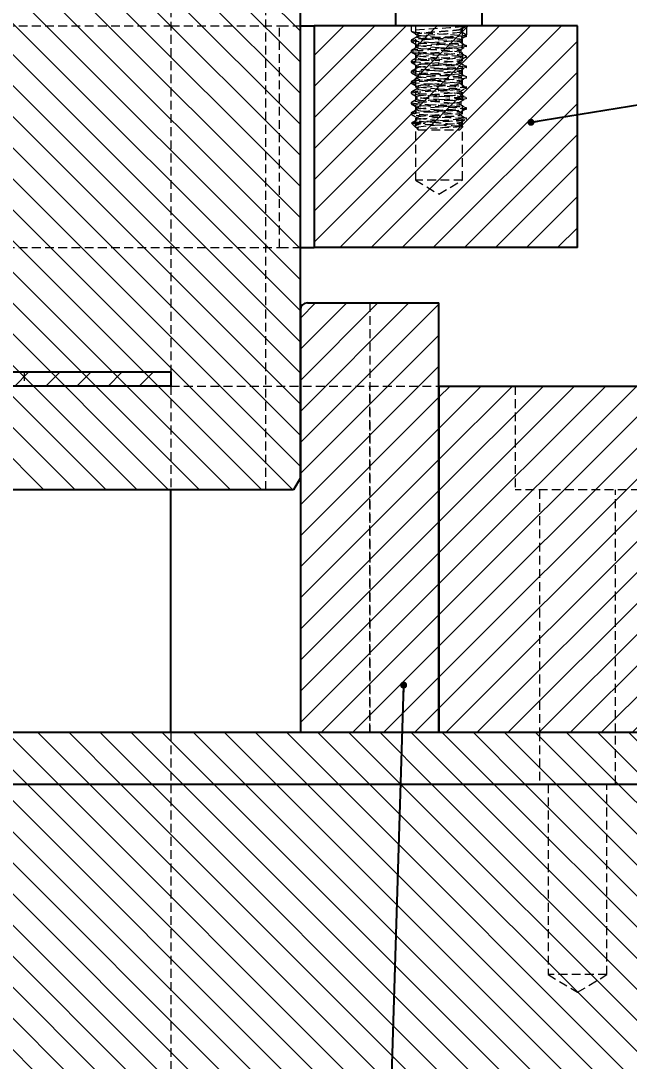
# Model space of a CAD drawing. Header units: millimetres. Extents: x 5 to 1539, y -495 to 895.
# Drawn here: x 1220.8 to 1308.7, y 606.1 to 756.4 of the extents above; entities that cross this region are included whole.
import ezdxf

# ---------------------------------------------------------------- set-up
doc = ezdxf.new("R2010")
doc.units = ezdxf.units.MM
doc.linetypes.add('HIDDEN', pattern=[1.905, 1.27, -0.635])
doc.styles.add('SLDTEXTSTYLE13', font='TXT', dxfattribs={"width": 0.75})
doc.dimstyles.new('SLDDIMSTYLE0', dxfattribs={"dimtxt": 3.5, "dimasz": 3.302, "dimexe": 0, "dimexo": 0.0625, "dimgap": 0.875, "dimtad": 1, "dimrnd": 1e-09, "dimzin": 12, "dimdsep": 46, "dimtxsty": 'SLDTEXTSTYLE13', "dimsah": 1, "dimcen": 0.09, "dimadec": 0, "dimazin": 3, "dimtfac": 1, "dimtofl": 0, "dimtmove": 0, "dimatfit": 3, "dimfxl": 1, "dimfrac": 2, "dimtolj": 1, "dimtzin": 12, "dimarcsym": 0})
doc.dimstyles.new('SLDDIMSTYLE1', dxfattribs={"dimtxt": 0.18, "dimasz": 1.016, "dimexe": 0, "dimexo": 0.0625, "dimgap": 0, "dimtad": 0, "dimtih": 1, "dimtoh": 1, "dimdec": 0, "dimrnd": 1e-09, "dimzin": 0, "dimdsep": 46, "dimtxsty": 'Standard', "dimblk1": 'DOT', "dimblk2": 'DOT', "dimsah": 1, "dimcen": 0.09, "dimadec": 0, "dimazin": 0, "dimtfac": 1.016, "dimtdec": 0, "dimtofl": 0, "dimtmove": 0, "dimatfit": 3, "dimldrblk": 'DOT', "dimfxl": 1, "dimfrac": 2, "dimtolj": 1, "dimtzin": 0, "dimarcsym": 0})

# ---------------------------------------------------------------- blocks, each defined once
blk = doc.blocks.new('_D_9')
at = {"color": 7, "linetype": 'Continuous', "lineweight": 18}
for p, q in [((855.21, 646.11), (771.21, 646.11)), ((772.21, 586.11), (772.21, 646.11)), ((1335.21, 586.11), (771.21, 586.11))]:
    blk.add_line(p, q, dxfattribs=at)
for points in [[(772.21, 646.11), (771.7, 642.81), (772.72, 642.81)], [(772.21, 586.11), (772.72, 589.41), (771.7, 589.41)]]:
    blk.add_solid(points, dxfattribs=at)
at = {"color": 7, "linetype": 'Continuous', "lineweight": 18, "insert": (767.7, 614.47), "char_height": 3.5, "attachment_point": 1, "rotation": 90, "style": 'SLDTEXTSTYLE13'}
blk.add_mtext('60', dxfattribs=at)
blk = doc.blocks.new('_Dot')
at = {"color": 0, "linetype": 'ByBlock', "lineweight": -2}
blk.add_line((-0.5, 0), (-1, 0), dxfattribs=at)
at = {"color": 0, "linetype": 'ByBlock', "const_width": 0.5}
blk.add_lwpolyline([(-0.25, 0, 1), (0.25, 0, 1)], format="xyb", close=True, dxfattribs=at)

msp = doc.modelspace()

# ---------------------------------------------------------------- hatches: boundary and pattern name
at = {"linetype": 'Continuous', "lineweight": 18}
h = msp.add_hatch(dxfattribs=at)
h.set_pattern_fill('ANSI31', angle=90, style=0)
edge = h.paths.add_edge_path(flags=0)
edge.add_line((1216.744, 688.611), (1260.211, 688.611))
edge.add_line((1260.211, 688.611), (1261.211, 690.343))
edge.add_line((1261.211, 690.343), (1261.211, 788.611))
edge.add_line((1261.211, 788.611), (1253.461, 788.611))
edge.add_line((1253.461, 788.611), (1253.461, 761.111))
edge.add_line((1253.461, 761.111), (1249.211, 758.558))
edge.add_line((1249.211, 758.558), (1244.961, 761.111))
edge.add_line((1244.961, 761.111), (1244.961, 788.611))
edge.add_line((1244.961, 788.611), (1220.461, 788.611))
edge.add_line((1220.461, 788.611), (1220.461, 761.111))
edge.add_line((1220.461, 761.111), (1216.211, 758.558))
edge.add_line((1216.211, 758.558), (1211.961, 761.111))
edge.add_line((1211.961, 761.111), (1211.961, 788.611))
edge.add_line((1211.961, 788.611), (1204.211, 788.611))
edge.add_line((1204.211, 788.611), (1204.211, 705.611))
edge.add_line((1204.211, 705.611), (1205.089, 705.611))
edge.add_arc((1205.089, 701.111), 4.5, 8.96007, 90, ccw=False)
edge.add_line((1209.534, 701.812), (1210.817, 693.677))
edge.add_arc((1216.744, 694.611), 6, 188.96007, 270)
h = msp.add_hatch(dxfattribs=at)
h.set_pattern_fill('ANSI31', style=0)
h.paths.add_polyline_path([(1301.211, 723.611), (1301.211, 755.611), (1263.211, 755.611), (1263.211, 723.611)], flags=0)
h = msp.add_hatch(dxfattribs=at)
h.set_pattern_fill('ANSI31', style=0)
edge = h.paths.add_edge_path(flags=0)
edge.add_line((1261.211, 714.611), (1261.211, 653.611))
edge.add_line((1261.211, 653.611), (1281.211, 653.611))
edge.add_line((1281.211, 653.611), (1281.211, 715.611))
edge.add_line((1281.211, 715.611), (1262.211, 715.611))
edge.add_arc((1262.211, 714.611), 1, 90, 180)
h = msp.add_hatch(dxfattribs=at)
h.set_pattern_fill('ANSI31', style=0)
h.paths.add_polyline_path([(1149.378, 703.611), (1242.498, 703.611), (1242.498, 705.611), (1149.378, 705.611)], flags=0)
h = msp.add_hatch(dxfattribs=at)
h.set_pattern_fill('ANSI31', style=0)
h.paths.add_polyline_path([(1281.211, 653.611), (1321.211, 653.611), (1321.211, 703.611), (1281.211, 703.611)], flags=0)
h = msp.add_hatch(dxfattribs=at)
h.set_pattern_fill('ANSI31', angle=90, style=0)
h.paths.add_polyline_path([(1321.211, 653.611), (1155.711, 653.611), (1155.711, 646.111), (1321.211, 646.111)], flags=0)
h = msp.add_hatch(dxfattribs=at)
h.set_pattern_fill('ANSI31', angle=90, style=0)
h.paths.add_polyline_path([(1406.211, 646.111), (1155.711, 646.111), (1155.711, 601.111), (1158.711, 601.111), (1158.711, 586.111), (1406.211, 586.111)], flags=0)

# ---------------------------------------------------------------- linework, layer by layer
at = {"color": 7, "linetype": 'HIDDEN', "lineweight": 18}
for p, q in [((1242.498, 788.611), (1242.498, 705.611)), ((1256.211, 688.611), (1256.211, 788.611)), ((1207.211, 755.611), (1242.498, 755.611)), ((1242.498, 755.611), (1258.211, 755.611)), ((1258.211, 723.611), (1258.211, 755.611)), ((1258.211, 755.611), (1261.211, 755.611)), ((1277.211, 755.611), (1277.211, 754.861)), ((1277.811, 755.611), (1277.811, 733.361)), ((1278.023, 754.392), (1278.023, 754.017)), ((1284.399, 755.142), (1285.211, 755.611)), ((1284.399, 754.767), (1284.399, 755.142)), ((1285.211, 754.299), (1284.399, 754.767)), ((1284.611, 733.361), (1284.611, 755.611)), ((1285.211, 755.611), (1285.211, 754.299)), ((1285.211, 754.111), (1285.211, 754.299)), ((1277.211, 753.549), (1277.211, 753.361)), ((1278.023, 752.892), (1278.023, 752.517)), ((1284.399, 753.267), (1284.399, 753.642)), ((1284.399, 753.267), (1284.399, 753.642)), ((1285.211, 752.611), (1285.211, 752.799)), ((1277.211, 752.049), (1277.211, 751.861)), ((1278.023, 751.392), (1278.023, 751.017)), ((1284.399, 751.767), (1284.399, 752.142)), ((1284.399, 751.767), (1284.399, 752.142)), ((1285.211, 751.111), (1285.211, 751.299)), ((1277.211, 750.549), (1277.211, 750.361)), ((1278.023, 749.892), (1278.023, 749.517)), ((1284.399, 750.267), (1284.399, 750.642)), ((1284.399, 750.267), (1284.399, 750.642)), ((1285.211, 749.611), (1285.211, 749.799)), ((1277.211, 749.049), (1277.211, 748.861)), ((1278.023, 748.392), (1278.023, 748.017)), ((1284.399, 748.767), (1284.399, 749.142)), ((1284.399, 748.767), (1284.399, 749.142)), ((1285.211, 748.111), (1285.211, 748.299)), ((1277.211, 747.549), (1277.211, 747.361)), ((1278.023, 746.892), (1278.023, 746.517)), ((1284.399, 747.267), (1284.399, 747.642)), ((1284.399, 747.267), (1284.399, 747.642)), ((1285.211, 746.611), (1285.211, 746.799)), ((1277.211, 746.049), (1277.211, 745.861)), ((1278.023, 745.392), (1278.023, 745.017)), ((1284.399, 745.767), (1284.399, 746.142)), ((1284.399, 745.767), (1284.399, 746.142)), ((1285.211, 745.111), (1285.211, 745.299)), ((1277.211, 744.549), (1277.211, 744.361)), ((1278.023, 743.892), (1278.023, 743.517)), ((1284.399, 744.267), (1284.399, 744.642)), ((1284.399, 744.267), (1284.399, 744.642)), ((1285.211, 743.611), (1285.211, 743.799)), ((1277.211, 743.049), (1277.211, 742.861)), ((1278.023, 742.392), (1278.023, 742.017)), ((1284.399, 742.767), (1284.399, 743.142)), ((1284.399, 742.767), (1284.399, 743.142)), ((1285.211, 742.111), (1285.211, 742.299)), ((1277.271, 741.552), (1277.82, 741.002)), ((1277.351, 741.611), (1279.222, 741.611)), ((1278.038, 740.785), (1278.211, 740.611)), ((1284.396, 741.182), (1284.092, 741.373)), ((1284.211, 740.611), (1284.693, 741.093)), ((1284.399, 741.267), (1284.399, 741.642)), ((1284.399, 741.267), (1284.399, 741.642)), ((1278.211, 740.611), (1284.211, 740.611)), ((1284.611, 733.361), (1277.811, 733.361)), ((1277.811, 733.361), (1281.211, 731.318)), ((1281.211, 731.318), (1284.611, 733.361)), ((1207.211, 723.611), (1242.498, 723.611)), ((1242.498, 723.611), (1258.211, 723.611)), ((1258.211, 723.611), (1261.211, 723.611)), ((1271.211, 715.611), (1271.211, 653.611)), ((1221.33, 705.611), (1221.33, 703.611)), ((1242.498, 703.611), (1242.498, 688.611)), ((1242.498, 703.611), (1271.211, 703.611)), ((1271.211, 653.611), (1271.211, 703.611)), ((1271.211, 703.611), (1281.211, 703.611)), ((1292.211, 703.611), (1292.211, 688.611)), ((1310.211, 688.611), (1292.211, 688.611)), ((1295.711, 688.611), (1295.711, 653.611)), ((1306.711, 653.611), (1306.711, 688.611)), ((1242.498, 653.611), (1242.498, 646.111)), ((1295.711, 653.611), (1295.711, 646.111)), ((1306.711, 646.111), (1306.711, 653.611)), ((1242.498, 646.111), (1242.498, 586.111)), ((1296.961, 646.111), (1296.961, 618.611)), ((1305.461, 618.611), (1305.461, 646.111)), ((1305.461, 618.611), (1296.961, 618.611)), ((1296.961, 618.611), (1301.211, 616.058)), ((1301.211, 616.058), (1305.461, 618.611))]:
    msp.add_line(p, q, dxfattribs=at)
at = {"color": 7, "linetype": 'Continuous', "lineweight": 25}
for p, q in [((1261.211, 690.343), (1261.211, 788.611)), ((1274.961, 760.611), (1274.961, 755.611)), ((1287.461, 755.611), (1287.461, 760.611)), ((1261.211, 755.611), (1263.211, 755.611)), ((1263.211, 755.611), (1263.211, 723.611)), ((1301.211, 755.611), (1263.211, 755.611)), ((1301.211, 723.611), (1301.211, 755.611)), ((1261.211, 723.611), (1263.211, 723.611)), ((1301.211, 723.611), (1263.211, 723.611)), ((1262.211, 715.611), (1281.211, 715.611)), ((1281.211, 653.611), (1281.211, 715.611)), ((1261.211, 714.611), (1261.211, 653.611)), ((1242.498, 705.611), (1149.378, 705.611)), ((1242.498, 705.611), (1242.498, 703.611)), ((1242.498, 703.611), (1149.378, 703.611)), ((1281.211, 703.611), (1321.211, 703.611)), ((1281.211, 703.611), (1281.211, 653.611)), ((1261.211, 690.343), (1260.211, 688.611)), ((1260.211, 688.611), (1216.744, 688.611)), ((1242.498, 653.611), (1242.498, 688.611)), ((1155.711, 653.611), (1321.211, 653.611)), ((1261.211, 653.611), (1281.211, 653.611)), ((1281.211, 653.611), (1321.211, 653.611)), ((1155.711, 646.111), (1321.211, 646.111)), ((1155.711, 646.111), (1406.211, 646.111))]:
    msp.add_line(p, q, dxfattribs=at)
at = {"color": 7, "linetype": 'HIDDEN', "lineweight": 18, "flags": 128}
for points in [[(1284.817, 755.508), (1284.04, 755.424), (1282.742, 755.33), (1281.211, 755.236), (1279.681, 755.142), (1278.383, 755.049), (1277.516, 754.955), (1277.211, 754.861), (1277.516, 754.767), (1278.383, 754.674), (1279.681, 754.58), (1281.211, 754.486), (1282.742, 754.392), (1284.04, 754.299), (1284.907, 754.205), (1285.211, 754.111), (1284.907, 754.017), (1284.04, 753.924), (1282.742, 753.83), (1281.211, 753.736), (1279.681, 753.642), (1278.383, 753.549), (1277.516, 753.455), (1277.211, 753.361), (1277.516, 753.267), (1278.383, 753.174), (1279.681, 753.08), (1281.211, 752.986), (1282.742, 752.892), (1284.04, 752.799), (1284.907, 752.705), (1285.211, 752.611), (1284.907, 752.517), (1284.04, 752.424), (1282.742, 752.33), (1281.211, 752.236), (1279.681, 752.142), (1278.383, 752.049), (1277.516, 751.955), (1277.211, 751.861), (1277.516, 751.767), (1278.383, 751.674), (1279.681, 751.58), (1281.211, 751.486), (1282.742, 751.392), (1284.04, 751.299), (1284.907, 751.205), (1285.211, 751.111), (1284.907, 751.017), (1284.04, 750.924), (1282.742, 750.83), (1281.211, 750.736), (1279.681, 750.642), (1278.383, 750.549), (1277.516, 750.455), (1277.211, 750.361), (1277.516, 750.267), (1278.383, 750.174), (1279.681, 750.08), (1281.211, 749.986), (1282.742, 749.892), (1284.04, 749.799), (1284.907, 749.705), (1285.211, 749.611), (1284.907, 749.517), (1284.04, 749.424), (1282.742, 749.33), (1281.211, 749.236), (1279.681, 749.142), (1278.383, 749.049), (1277.516, 748.955), (1277.211, 748.861), (1277.516, 748.767), (1278.383, 748.674), (1279.681, 748.58), (1281.211, 748.486), (1282.742, 748.392), (1284.04, 748.299), (1284.907, 748.205), (1285.211, 748.111), (1284.907, 748.017), (1284.04, 747.924), (1282.742, 747.83), (1281.211, 747.736), (1279.681, 747.642), (1278.383, 747.549), (1277.516, 747.455), (1277.211, 747.361), (1277.516, 747.267), (1278.383, 747.174), (1279.681, 747.08), (1281.211, 746.986), (1282.742, 746.892), (1284.04, 746.799), (1284.907, 746.705), (1285.211, 746.611), (1284.907, 746.517), (1284.04, 746.424), (1282.742, 746.33), (1281.211, 746.236), (1279.681, 746.142), (1278.383, 746.049), (1277.516, 745.955), (1277.211, 745.861), (1277.516, 745.767), (1278.383, 745.674), (1279.681, 745.58), (1281.211, 745.486), (1282.742, 745.392), (1284.04, 745.299), (1284.907, 745.205), (1285.211, 745.111), (1284.907, 745.017), (1284.04, 744.924), (1282.742, 744.83), (1281.211, 744.736), (1279.681, 744.642), (1278.383, 744.549), (1277.516, 744.455), (1277.211, 744.361), (1277.516, 744.267), (1278.383, 744.174), (1279.681, 744.08), (1281.211, 743.986), (1282.742, 743.892), (1284.04, 743.799), (1284.907, 743.705), (1285.211, 743.611), (1284.907, 743.517), (1284.04, 743.424), (1282.742, 743.33), (1281.211, 743.236), (1279.681, 743.142), (1278.383, 743.049), (1277.516, 742.955), (1277.211, 742.861), (1277.516, 742.767), (1278.383, 742.674), (1279.681, 742.58), (1281.211, 742.486), (1282.742, 742.392), (1284.04, 742.299), (1284.907, 742.205), (1285.211, 742.111), (1284.907, 742.017), (1284.04, 741.924), (1282.742, 741.83), (1281.211, 741.736), (1279.681, 741.642), (1279.222, 741.611), (1279.222, 741.611)], [(1284.399, 754.767), (1284.157, 754.674), (1283.466, 754.58), (1282.431, 754.486), (1281.211, 754.392), (1279.991, 754.299), (1278.957, 754.205), (1278.266, 754.111), (1278.023, 754.017), (1278.266, 753.924), (1278.957, 753.83), (1279.991, 753.736), (1281.211, 753.642), (1282.431, 753.549), (1283.466, 753.455), (1284.157, 753.361), (1284.399, 753.267), (1284.157, 753.174), (1283.466, 753.08), (1282.431, 752.986), (1281.211, 752.892), (1279.991, 752.799), (1278.957, 752.705), (1278.266, 752.611), (1278.023, 752.517), (1278.266, 752.424), (1278.957, 752.33), (1279.991, 752.236), (1281.211, 752.142), (1282.431, 752.049), (1283.466, 751.955), (1284.157, 751.861), (1284.399, 751.767), (1284.157, 751.674), (1283.466, 751.58), (1282.431, 751.486), (1281.211, 751.392), (1279.991, 751.299), (1278.957, 751.205), (1278.266, 751.111), (1278.023, 751.017), (1278.266, 750.924), (1278.957, 750.83), (1279.991, 750.736), (1281.211, 750.642), (1282.431, 750.549), (1283.466, 750.455), (1284.157, 750.361), (1284.399, 750.267), (1284.157, 750.174), (1283.466, 750.08), (1282.431, 749.986), (1281.211, 749.892), (1279.991, 749.799), (1278.957, 749.705), (1278.266, 749.611), (1278.023, 749.517), (1278.266, 749.424), (1278.957, 749.33), (1279.991, 749.236), (1281.211, 749.142), (1282.431, 749.049), (1283.466, 748.955), (1284.157, 748.861), (1284.399, 748.767), (1284.157, 748.674), (1283.466, 748.58), (1282.431, 748.486), (1281.211, 748.392), (1279.991, 748.299), (1278.957, 748.205), (1278.266, 748.111), (1278.023, 748.017), (1278.266, 747.924), (1278.957, 747.83), (1279.991, 747.736), (1281.211, 747.642), (1282.431, 747.549), (1283.466, 747.455), (1284.157, 747.361), (1284.399, 747.267), (1284.157, 747.174), (1283.466, 747.08), (1282.431, 746.986), (1281.211, 746.892), (1279.991, 746.799), (1278.957, 746.705), (1278.266, 746.611), (1278.023, 746.517), (1278.266, 746.424), (1278.957, 746.33), (1279.991, 746.236), (1281.211, 746.142), (1282.431, 746.049), (1283.466, 745.955), (1284.157, 745.861), (1284.399, 745.767), (1284.157, 745.674), (1283.466, 745.58), (1282.431, 745.486), (1281.211, 745.392), (1279.991, 745.299), (1278.957, 745.205), (1278.266, 745.111), (1278.023, 745.017), (1278.266, 744.924), (1278.957, 744.83), (1279.991, 744.736), (1281.211, 744.642), (1282.431, 744.549), (1283.466, 744.455), (1284.157, 744.361), (1284.399, 744.267), (1284.157, 744.174), (1283.466, 744.08), (1282.431, 743.986), (1281.211, 743.892), (1279.991, 743.799), (1278.957, 743.705), (1278.266, 743.611), (1278.266, 743.611)], [(1278.101, 754.362), (1278.266, 754.299), (1278.957, 754.205), (1279.991, 754.111), (1281.211, 754.017), (1282.431, 753.924), (1283.466, 753.83), (1284.157, 753.736), (1284.399, 753.642), (1284.157, 753.549), (1283.466, 753.455), (1282.431, 753.361), (1281.211, 753.267), (1279.991, 753.174), (1278.957, 753.08), (1278.266, 752.986), (1278.023, 752.892), (1278.023, 752.892)], [(1277.294, 753.574), (1277.211, 753.549), (1277.516, 753.455), (1278.383, 753.361), (1279.681, 753.267), (1281.211, 753.174), (1282.742, 753.08), (1284.04, 752.986), (1284.907, 752.892), (1285.211, 752.799), (1284.907, 752.705), (1284.04, 752.611), (1282.742, 752.517), (1281.211, 752.424), (1279.681, 752.33), (1278.383, 752.236), (1277.516, 752.142), (1277.211, 752.049), (1277.516, 751.955), (1278.383, 751.861), (1279.681, 751.767), (1281.211, 751.674), (1282.742, 751.58), (1284.04, 751.486), (1284.907, 751.392), (1285.211, 751.299), (1284.907, 751.205), (1284.04, 751.111), (1282.742, 751.017), (1281.211, 750.924), (1279.681, 750.83), (1278.383, 750.736), (1277.516, 750.642), (1277.211, 750.549), (1277.516, 750.455), (1278.383, 750.361), (1279.681, 750.267), (1281.211, 750.174), (1282.742, 750.08), (1284.04, 749.986), (1284.907, 749.892), (1285.211, 749.799), (1284.907, 749.705), (1284.04, 749.611), (1282.742, 749.517), (1281.211, 749.424), (1279.681, 749.33), (1278.383, 749.236), (1277.516, 749.142), (1277.211, 749.049), (1277.516, 748.955), (1278.383, 748.861), (1279.681, 748.767), (1281.211, 748.674), (1282.742, 748.58), (1284.04, 748.486), (1284.907, 748.392), (1285.211, 748.299), (1284.907, 748.205), (1284.04, 748.111), (1282.742, 748.017), (1281.211, 747.924), (1279.681, 747.83), (1278.383, 747.736), (1277.516, 747.642), (1277.516, 747.642)], [(1278.101, 752.862), (1278.266, 752.799), (1278.957, 752.705), (1279.991, 752.611), (1281.211, 752.517), (1282.431, 752.424), (1283.466, 752.33), (1284.157, 752.236), (1284.399, 752.142), (1284.157, 752.049), (1283.466, 751.955), (1282.431, 751.861), (1281.211, 751.767), (1279.991, 751.674), (1278.957, 751.58), (1278.266, 751.486), (1278.023, 751.392), (1278.023, 751.392)], [(1278.101, 751.362), (1278.266, 751.299), (1278.957, 751.205), (1279.991, 751.111), (1281.211, 751.017), (1282.431, 750.924), (1283.466, 750.83), (1284.157, 750.736), (1284.399, 750.642), (1284.157, 750.549), (1283.466, 750.455), (1282.431, 750.361), (1281.211, 750.267), (1279.991, 750.174), (1278.957, 750.08), (1278.266, 749.986), (1278.023, 749.892), (1278.023, 749.892)], [(1278.101, 749.862), (1278.266, 749.799), (1278.957, 749.705), (1279.991, 749.611), (1281.211, 749.517), (1282.431, 749.424), (1283.466, 749.33), (1284.157, 749.236), (1284.399, 749.142), (1284.157, 749.049), (1283.466, 748.955), (1282.431, 748.861), (1281.211, 748.767), (1279.991, 748.674), (1278.957, 748.58), (1278.266, 748.486), (1278.023, 748.392), (1278.023, 748.392)], [(1278.101, 748.362), (1278.266, 748.299), (1278.957, 748.205), (1279.991, 748.111), (1281.211, 748.017), (1282.431, 747.924), (1283.466, 747.83), (1284.157, 747.736), (1284.399, 747.642), (1284.157, 747.549), (1283.466, 747.455), (1282.431, 747.361), (1281.211, 747.267), (1279.991, 747.174), (1278.957, 747.08), (1278.266, 746.986), (1278.023, 746.892), (1278.023, 746.892)], [(1277.294, 747.574), (1277.211, 747.549), (1277.516, 747.455), (1278.383, 747.361), (1279.681, 747.267), (1281.211, 747.174), (1282.742, 747.08), (1284.04, 746.986), (1284.907, 746.892), (1285.211, 746.799), (1284.907, 746.705), (1284.04, 746.611), (1282.742, 746.517), (1281.211, 746.424), (1279.681, 746.33), (1278.383, 746.236), (1277.516, 746.142), (1277.211, 746.049), (1277.516, 745.955), (1278.383, 745.861), (1279.681, 745.767), (1281.211, 745.674), (1282.742, 745.58), (1284.04, 745.486), (1284.907, 745.392), (1285.211, 745.299), (1284.907, 745.205), (1284.04, 745.111), (1282.742, 745.017), (1281.211, 744.924), (1279.681, 744.83), (1278.383, 744.736), (1277.516, 744.642), (1277.211, 744.549), (1277.516, 744.455), (1278.383, 744.361), (1279.681, 744.267), (1281.211, 744.174), (1282.742, 744.08), (1284.04, 743.986), (1284.907, 743.892), (1285.211, 743.799), (1284.907, 743.705), (1284.04, 743.611), (1282.742, 743.517), (1281.211, 743.424), (1279.681, 743.33), (1278.383, 743.236), (1277.516, 743.142), (1277.211, 743.049), (1277.516, 742.955), (1278.383, 742.861), (1279.681, 742.767), (1281.211, 742.674), (1282.742, 742.58), (1284.04, 742.486), (1284.907, 742.392), (1285.211, 742.299), (1284.907, 742.205), (1284.04, 742.111), (1282.742, 742.017), (1281.211, 741.924), (1279.681, 741.83), (1278.383, 741.736), (1277.516, 741.642), (1277.351, 741.611), (1277.351, 741.611)], [(1278.101, 746.862), (1278.266, 746.799), (1278.957, 746.705), (1279.991, 746.611), (1281.211, 746.517), (1282.431, 746.424), (1283.466, 746.33), (1284.157, 746.236), (1284.399, 746.142), (1284.157, 746.049), (1283.466, 745.955), (1282.431, 745.861), (1281.211, 745.767), (1279.991, 745.674), (1278.957, 745.58), (1278.266, 745.486), (1278.023, 745.392), (1278.266, 745.299), (1278.957, 745.205), (1279.991, 745.111), (1281.211, 745.017), (1282.431, 744.924), (1283.466, 744.83), (1284.157, 744.736), (1284.399, 744.642), (1284.157, 744.549), (1283.466, 744.455), (1282.431, 744.361), (1281.211, 744.267), (1279.991, 744.174), (1278.957, 744.08), (1278.266, 743.986), (1278.023, 743.892), (1278.023, 743.892)], [(1278.101, 743.862), (1278.266, 743.799), (1278.957, 743.705), (1279.991, 743.611), (1281.211, 743.517), (1282.431, 743.424), (1283.466, 743.33), (1284.157, 743.236), (1284.399, 743.142), (1284.157, 743.049), (1283.466, 742.955), (1282.431, 742.861), (1281.211, 742.767), (1279.991, 742.674), (1278.957, 742.58), (1278.266, 742.486), (1278.023, 742.392), (1278.023, 742.392)], [(1278.101, 743.547), (1278.023, 743.517), (1278.266, 743.424), (1278.957, 743.33), (1279.991, 743.236), (1281.211, 743.142), (1282.431, 743.049), (1283.466, 742.955), (1284.157, 742.861), (1284.399, 742.767), (1284.157, 742.674), (1283.466, 742.58), (1282.431, 742.486), (1281.211, 742.392), (1279.991, 742.299), (1278.957, 742.205), (1278.266, 742.111), (1278.023, 742.017), (1278.266, 741.924), (1278.957, 741.83), (1279.991, 741.736), (1281.211, 741.642), (1282.431, 741.549), (1283.466, 741.455), (1284.157, 741.361), (1284.399, 741.267), (1284.157, 741.174), (1283.466, 741.08), (1282.431, 740.986), (1281.211, 740.892), (1279.998, 740.799), (1279.998, 740.799)], [(1278.101, 742.362), (1278.266, 742.299), (1278.957, 742.205), (1279.991, 742.111), (1281.211, 742.017), (1282.431, 741.924), (1283.466, 741.83), (1284.157, 741.736), (1284.399, 741.642), (1284.157, 741.549), (1283.466, 741.455), (1282.431, 741.361), (1281.211, 741.267), (1279.991, 741.174), (1278.957, 741.08), (1278.266, 740.986), (1278.023, 740.892), (1278.263, 740.799), (1278.263, 740.799)], [(1277.291, 741.572), (1277.273, 741.56), (1277.653, 741.508), (1278.423, 741.456), (1279.505, 741.405), (1280.736, 741.353), (1282.002, 741.302), (1283.135, 741.249), (1284.019, 741.198), (1284.557, 741.146), (1284.694, 741.094), (1284.425, 741.042), (1283.802, 740.99), (1282.892, 740.939), (1281.825, 740.886), (1280.715, 740.836), (1279.998, 740.799), (1279.998, 740.799)]]:
    msp.add_lwpolyline(points, dxfattribs=at)
at = {"color": 7, "linetype": 'Continuous', "lineweight": 25}
msp.add_arc((1262.211, 714.611), 1, 90, 180, dxfattribs=at)
at = {"color": 7, "linetype": 'HIDDEN', "lineweight": 18}
for points, knots in [([(1277.233, 754.837), (1277.369, 754.758), (1277.642, 754.6), (1277.914, 754.441), (1278.05, 754.362)], [0, 0, 0, 0, 0.50026877, 1, 1, 1, 1]), ([(1285.211, 754.299), (1285.151, 754.267), (1285.031, 754.205), (1284.106, 754.111), (1282.784, 754.017), (1281.209, 753.924), (1279.648, 753.83), (1278.283, 753.736), (1277.772, 753.674), (1277.516, 753.642)], [0, 0, 0, 0, 0.142857, 0.2857146, 0.4285721, 0.5714282, 0.7142857, 0.8571431, 1, 1, 1, 1]), ([(1284.399, 755.142), (1284.351, 755.111), (1284.256, 755.049), (1283.518, 754.955), (1282.465, 754.861), (1281.211, 754.767), (1279.958, 754.674), (1278.904, 754.58), (1278.167, 754.486), (1278.071, 754.424), (1278.023, 754.392)], [0, 0, 0, 0, 0.1250001, 0.2499996, 0.3749994, 0.4999993, 0.6249994, 0.7500002, 0.8749999, 1, 1, 1, 1]), ([(1284.092, 755.036), (1284.217, 755.115), (1284.466, 755.272), (1284.717, 755.429), (1284.843, 755.508)], [0, 0, 0, 0, 0.4999553, 1, 1, 1, 1]), ([(1278.05, 754.048), (1277.914, 753.968), (1277.642, 753.81), (1277.369, 753.652), (1277.233, 753.573)], [0, 0, 0, 0, 0.4997392, 1, 1, 1, 1]), ([(1277.233, 753.337), (1277.369, 753.258), (1277.642, 753.1), (1277.914, 752.941), (1278.05, 752.862)], [0, 0, 0, 0, 0.50026877, 1, 1, 1, 1]), ([(1284.092, 753.536), (1284.217, 753.615), (1284.466, 753.772), (1284.717, 753.929), (1284.843, 754.008)], [0, 0, 0, 0, 0.4999553, 1, 1, 1, 1]), ([(1284.843, 752.902), (1284.717, 752.981), (1284.466, 753.138), (1284.217, 753.295), (1284.092, 753.373)], [0, 0, 0, 0, 0.5000447, 1, 1, 1, 1]), ([(1278.05, 752.548), (1277.914, 752.468), (1277.642, 752.31), (1277.369, 752.152), (1277.233, 752.073)], [0, 0, 0, 0, 0.4997352, 1, 1, 1, 1]), ([(1277.233, 751.837), (1277.369, 751.758), (1277.642, 751.6), (1277.914, 751.441), (1278.05, 751.362)], [0, 0, 0, 0, 0.5002608, 1, 1, 1, 1]), ([(1284.092, 752.036), (1284.217, 752.115), (1284.466, 752.272), (1284.717, 752.429), (1284.843, 752.508)], [0, 0, 0, 0, 0.4999553, 1, 1, 1, 1]), ([(1284.843, 751.402), (1284.717, 751.481), (1284.466, 751.638), (1284.217, 751.795), (1284.092, 751.873)], [0, 0, 0, 0, 0.5000447, 1, 1, 1, 1]), ([(1278.05, 751.048), (1277.914, 750.968), (1277.642, 750.81), (1277.369, 750.652), (1277.233, 750.573)], [0, 0, 0, 0, 0.49973123, 1, 1, 1, 1]), ([(1277.233, 750.337), (1277.369, 750.258), (1277.642, 750.1), (1277.914, 749.941), (1278.05, 749.862)], [0, 0, 0, 0, 0.5002608, 1, 1, 1, 1]), ([(1284.092, 750.536), (1284.217, 750.615), (1284.466, 750.772), (1284.717, 750.929), (1284.843, 751.008)], [0, 0, 0, 0, 0.4999514, 1, 1, 1, 1]), ([(1284.843, 749.902), (1284.717, 749.981), (1284.466, 750.138), (1284.217, 750.295), (1284.092, 750.373)], [0, 0, 0, 0, 0.5000447, 1, 1, 1, 1]), ([(1278.05, 749.548), (1277.914, 749.468), (1277.642, 749.31), (1277.369, 749.152), (1277.233, 749.073)], [0, 0, 0, 0, 0.4997392, 1, 1, 1, 1]), ([(1277.233, 748.837), (1277.369, 748.758), (1277.642, 748.6), (1277.914, 748.441), (1278.05, 748.362)], [0, 0, 0, 0, 0.50026877, 1, 1, 1, 1]), ([(1284.092, 749.036), (1284.217, 749.115), (1284.466, 749.272), (1284.717, 749.429), (1284.843, 749.508)], [0, 0, 0, 0, 0.4999553, 1, 1, 1, 1]), ([(1284.843, 748.402), (1284.717, 748.481), (1284.466, 748.638), (1284.217, 748.795), (1284.092, 748.873)], [0, 0, 0, 0, 0.5000447, 1, 1, 1, 1]), ([(1278.05, 748.048), (1277.914, 747.968), (1277.642, 747.81), (1277.369, 747.652), (1277.233, 747.573)], [0, 0, 0, 0, 0.4997392, 1, 1, 1, 1]), ([(1277.233, 747.337), (1277.369, 747.258), (1277.642, 747.1), (1277.914, 746.941), (1278.05, 746.862)], [0, 0, 0, 0, 0.5002648, 1, 1, 1, 1]), ([(1284.092, 747.536), (1284.217, 747.615), (1284.466, 747.772), (1284.717, 747.929), (1284.843, 748.008)], [0, 0, 0, 0, 0.4999553, 1, 1, 1, 1]), ([(1284.843, 746.902), (1284.717, 746.981), (1284.466, 747.138), (1284.217, 747.295), (1284.092, 747.373)], [0, 0, 0, 0, 0.5000447, 1, 1, 1, 1]), ([(1278.05, 746.548), (1277.914, 746.468), (1277.642, 746.31), (1277.369, 746.152), (1277.233, 746.073)], [0, 0, 0, 0, 0.4997352, 1, 1, 1, 1]), ([(1277.233, 745.837), (1277.369, 745.758), (1277.642, 745.6), (1277.914, 745.441), (1278.05, 745.362)], [0, 0, 0, 0, 0.5002608, 1, 1, 1, 1]), ([(1284.092, 746.036), (1284.217, 746.115), (1284.466, 746.272), (1284.717, 746.429), (1284.843, 746.508)], [0, 0, 0, 0, 0.4999553, 1, 1, 1, 1]), ([(1284.843, 745.402), (1284.717, 745.481), (1284.466, 745.638), (1284.217, 745.795), (1284.092, 745.873)], [0, 0, 0, 0, 0.5000447, 1, 1, 1, 1]), ([(1278.05, 745.048), (1277.914, 744.968), (1277.642, 744.81), (1277.369, 744.652), (1277.233, 744.573)], [0, 0, 0, 0, 0.49973123, 1, 1, 1, 1]), ([(1277.233, 744.337), (1277.369, 744.258), (1277.642, 744.1), (1277.914, 743.941), (1278.05, 743.862)], [0, 0, 0, 0, 0.50026877, 1, 1, 1, 1]), ([(1284.092, 744.536), (1284.217, 744.615), (1284.466, 744.772), (1284.717, 744.929), (1284.843, 745.008)], [0, 0, 0, 0, 0.4999553, 1, 1, 1, 1]), ([(1284.843, 743.902), (1284.717, 743.981), (1284.466, 744.138), (1284.217, 744.295), (1284.092, 744.373)], [0, 0, 0, 0, 0.5000447, 1, 1, 1, 1]), ([(1278.05, 743.548), (1277.914, 743.468), (1277.642, 743.31), (1277.369, 743.152), (1277.233, 743.073)], [0, 0, 0, 0, 0.4997392, 1, 1, 1, 1]), ([(1277.233, 742.837), (1277.369, 742.758), (1277.642, 742.6), (1277.914, 742.441), (1278.05, 742.362)], [0, 0, 0, 0, 0.5002648, 1, 1, 1, 1]), ([(1284.092, 743.036), (1284.217, 743.115), (1284.466, 743.272), (1284.717, 743.429), (1284.843, 743.508)], [0, 0, 0, 0, 0.4999553, 1, 1, 1, 1]), ([(1284.843, 742.402), (1284.717, 742.481), (1284.466, 742.638), (1284.217, 742.795), (1284.092, 742.873)], [0, 0, 0, 0, 0.5000447, 1, 1, 1, 1]), ([(1278.05, 742.048), (1277.914, 741.968), (1277.642, 741.81), (1277.369, 741.652), (1277.233, 741.573)], [0, 0, 0, 0, 0.4997352, 1, 1, 1, 1]), ([(1278.263, 740.799), (1278.11, 740.858), (1277.792, 740.979), (1277.713, 741.144), (1277.966, 741.333), (1278.532, 741.481), (1279.03, 741.575), (1279.222, 741.611)], [0, 0, 0, 0, 0.1908068, 0.3961873, 0.6209294, 0.8544159, 1, 1, 1, 1]), ([(1278.053, 740.799), (1278.043, 740.799), (1277.99, 740.799), (1278.14, 740.799), (1278.263, 740.799)], [0, 0, 0, 0, 0.17715, 1, 1, 1, 1]), ([(1284.092, 741.536), (1284.217, 741.615), (1284.466, 741.772), (1284.717, 741.929), (1284.843, 742.008)], [0, 0, 0, 0, 0.4999553, 1, 1, 1, 1])]:
    msp.add_open_spline(points, degree=3, knots=knots, dxfattribs=at)

# ---------------------------------------------------------------- dimensions: what is measured, and where the dimension line sits
at = {"color": 7, "linetype": 'Continuous', "lineweight": 18}
dim = msp.add_linear_dim(base=(772.211, 646.111), p1=(1336.211, 586.111), p2=(856.211, 646.111), angle=90, dimstyle='SLDDIMSTYLE0', dxfattribs=at)
dim.commit()
dim.dimension.update_dxf_attribs({"geometry": '_D_9', "text_midpoint": (772.211, 617.056), "dimtype": 160})

# ---------------------------------------------------------------- leaders
at = {"color": 7, "linetype": 'Continuous', "lineweight": 0}
for points in [[(1294.494, 741.697), (1424.955, 762.988)], [(1276.108, 660.421), (1269.592, 452.42)]]:
    msp.add_leader(points, dimstyle='SLDDIMSTYLE1', dxfattribs=at)

doc.saveas('drawing.dxf')
